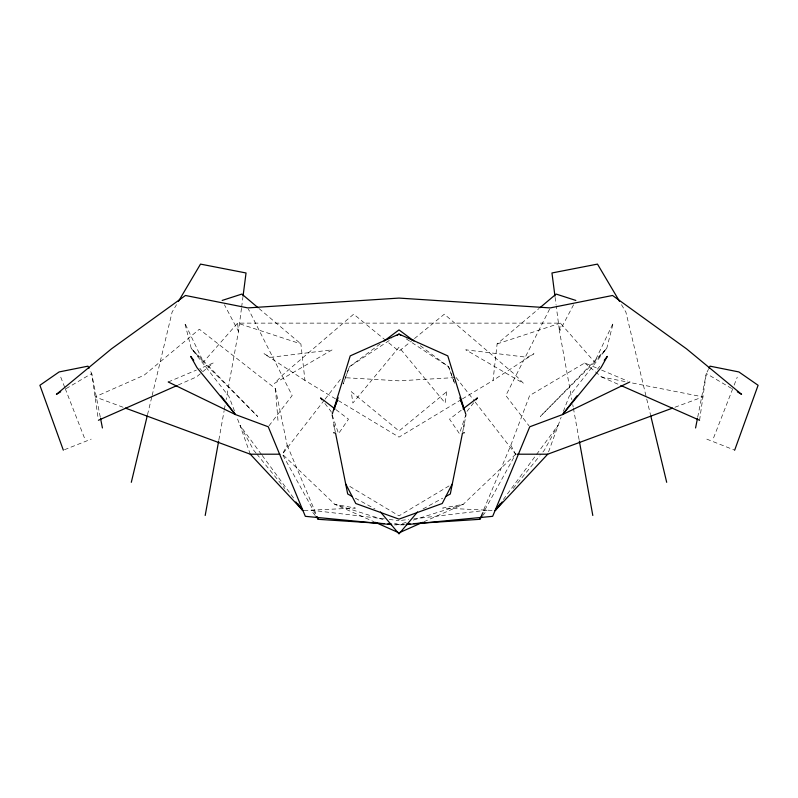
<?xml version="1.0" encoding="UTF-8"?>
<svg xmlns="http://www.w3.org/2000/svg" width="798" height="798" viewBox="0 0 798 798"><rect width="100%" height="100%" fill="white"/><g stroke="black" fill="none" stroke-linecap="round" stroke-linejoin="round"><path stroke-width="0.6" stroke-dasharray="3.99 2.99" d="M462.401 398.91L493.044 380.447L497.114 343.918L538.989 308.537M241.475 308.297L238.482 331.429L226.133 399.688M241.634 307.08L242.891 297.335M699.587 420.267L706.3 373.534L708.464 369.324M218.861 439.907L224.148 410.661M224.368 409.444L225.255 404.566M697.721 417.085L706.3 373.534L731.956 388.656M462.71 431.878L463.429 428.277M464.386 423.469L466.062 415.07M147.51 414.721L151.859 396.616M152.149 395.409L172.109 312.118L176.528 304.656M548.545 451.897L561.124 417.244M481.094 515.917L510.81 445.284L529.643 395.539L584.715 362.96L597.104 368.187M563.338 411.469L569.094 396.456L606.729 348.447L613.263 322.921L594.55 362.023L540.296 416.476L606.729 348.447L594.55 362.023L560.405 323.13L237.595 323.13L203.45 362.023L257.704 416.476L191.271 348.447L184.737 322.921L203.45 362.023L191.271 348.447L228.906 396.456L234.662 411.469M713.562 437.922L733.691 386.282M734.14 385.135L737.272 377.105M549.642 309.016L505.842 395.539L529.004 425.813M573.592 304.716L559.518 331.429L571.867 399.688M123.072 407.239L95.052 396.895L144.089 375.23L199.37 329.225L275.44 388.626L287.19 445.284L282.372 454.202L316.537 516.077M481.463 516.077L515.628 454.202L510.81 445.284M503.319 499.518L535.837 455.409M536.585 454.401L558.021 425.324L544.306 450.252L540.406 455.03M268.996 425.813L292.158 395.539L248.358 309.016M597.443 369.215L599.717 366.262M324.317 400.127L282.372 454.202L334.841 504.356L374.242 521.842M325.085 399.15L341.863 377.514M473.733 402.701L467.069 411.269L459.449 433.653L449.533 419.159L462.042 409.643M482.62 515.678L487.049 510.181L413.673 518.89M513.114 488.536L539.628 455.987M515.727 454.202L463.159 504.356L423.758 521.842M413.464 339.399L399 351.21L386.461 340.975M414.431 338.611L444.336 314.183L514.989 374.641L523.488 383.349L465.783 349.823L527.378 357.324L533.982 353.714L493.044 380.447M380.147 343.928L349.394 366.811L343.15 383.988L349.394 366.811L391.768 338.851M461.344 399.549L399 437.114L336.656 399.549M449.045 485.922L399 515.847L348.955 485.922M66.044 388.656L91.7 373.534L89.536 369.324M423.01 508.954L442.671 498.181M178.243 384.985L196.488 376.925L213.285 362.96L200.897 368.187M168.228 381.983L196.388 370.092M64.448 449.723L91.211 439.129M674.928 407.239L702.948 396.895L630.839 382.701M497.114 343.918L560.405 323.13L559.518 331.429L556.206 305.863M406.132 522.351L399 524.605L392.796 524.196M413.254 520.106L463.159 504.356L442.651 508.067L495.179 510.55M401.444 520.336L408.785 519.468M403.928 524.855L394.072 524.855M405.204 524.196L399 524.605L391.868 522.351M454.9 377.584L399 380.826L345.584 377.733M304.038 510.491L355.349 508.067L334.841 504.356L384.746 520.106M384.327 518.89L310.951 510.181L315.38 515.678M389.215 519.468L399 520.625M584.715 362.96L601.512 376.925L625.951 381.733M335.599 398.91L304.956 380.447L300.886 343.918L237.595 323.13L238.482 331.429L224.408 304.716M706.789 439.129L734.669 450.162M601.612 370.092L627.517 381.035M601.512 376.925L619.757 384.985M355.329 498.181L374.99 508.954M304.956 380.447L264.018 353.714L270.622 357.324L332.217 349.823L274.512 383.349L283.011 374.641L353.664 314.183L385.494 340.187M406.232 338.851L448.606 366.811L454.85 383.988L448.606 366.811L417.853 343.928M335.958 409.643L348.467 419.159L338.551 433.653L330.931 411.269L324.267 402.701M259.011 308.537L300.886 343.918M256.038 453.114L253.694 450.252L239.979 425.324L236.876 417.244M256.816 454.072L284.886 488.536M456.137 377.514L474.441 401.115M475.209 402.092L515.628 454.202M199.799 368.227L202.074 371.19M261.415 454.401L239.979 425.324L250.283 454.202M262.163 455.409L294.681 499.518M621.472 304.656L625.891 312.118L646.43 397.823M287.19 445.284L316.906 515.917M60.728 377.105L64.758 387.429M65.207 388.576L84.438 437.922M646.719 399.03L650.49 414.721M331.938 415.07L333.614 423.469M334.571 428.277L335.29 431.878M100.279 417.085L91.7 373.534L98.244 419.04M572.745 404.566L573.183 407M573.413 408.217L579.139 439.917M555.109 297.335L556.056 304.637M275.44 388.626L278.033 421.254M446.76 391.678L445.134 403.01L399 347.25L352.866 403.01L351.24 391.678L399 430.98L446.76 391.678"/><path stroke-width="1.2" d="M243.051 296.118L246.043 272.976L200.517 264.108L178.423 301.454M205.196 515.478L218.642 441.134M695.577 427.967L697.482 418.292M463.668 427.07L464.147 424.676M131.311 482.311L147.221 415.928M332.257 414.122L350.212 355.888L399 334.083L447.788 355.888L465.743 414.122M334.432 408.177L337.345 400.127M734.669 450.162L758.1 385.284L738.868 371.938L710.08 366.172L709.003 368.277M333.564 410.342L338.143 397.733M480.615 517.054L479.658 519.328L413.893 523.628M452.237 484.007L442.222 503.508L399 519.139L355.778 503.508L345.763 484.007M480.855 517.164L479.658 519.328L481.882 516.585M672.594 408.097L547.717 454.202L495.179 510.55L500.356 503.528M576.994 395.818L562.61 414.541L529.752 426.79L492.675 516.326L406.391 524.615M604.256 360.347L607.288 356.407L601.044 367.589L562.61 414.541L629.772 381.983M475.947 399.838L477.433 397.933L463 408.915M495.179 510.55L502.201 501.932M417.544 511.947L399 533.892L380.456 511.947M539.937 307.729L556.116 294.063L575.847 300.437M384.117 340.975L399 329.903L413.883 340.975M396.935 335.449L399 334.083L401.065 335.449M60.698 391.808L56.419 394.332L111.431 348.876L185.445 295.479L247.799 307.908L399 298.083L550.201 307.908L612.555 295.479L686.569 348.876L741.581 394.332L737.302 391.808M445.942 496.386L450.311 493.982L462.471 433.075L464.436 432.706M422.641 522.351L399 532.845L375.359 522.351M98.413 420.267L177.106 385.494M222.153 300.437L241.884 294.063L258.063 307.729M406.441 524.116L410.172 523.877M125.406 408.097L250.283 454.202L279.908 454.202M516.954 454.202L547.717 454.202M384.107 523.628L318.342 519.328L316.118 516.585M387.828 523.877L391.559 524.116M391.609 524.615L305.325 516.326L268.248 426.78L235.39 414.541L168.228 381.983M333.564 432.706L335.529 433.075L347.689 493.982L352.058 496.386M620.894 385.494L699.587 420.267M335 408.915L320.567 397.933L322.053 399.838M250.283 454.202L302.821 510.55L297.644 503.528M295.799 501.932L302.821 510.55M193.744 360.347L190.712 356.407L196.956 367.589L235.39 414.541L221.006 395.818M619.577 301.454L597.483 264.108L551.957 272.976L554.949 296.118M317.145 517.164L318.342 519.328L317.385 517.054M88.997 368.277L87.92 366.172L59.132 371.938L39.9 385.284L63.331 450.162M459.857 397.733L464.436 410.342M460.655 400.127L463.568 408.177M650.779 415.928L666.689 482.311M333.853 424.676L334.332 427.07M100.518 418.292L102.423 427.967M579.358 441.134L592.804 515.478"/></g></svg>
